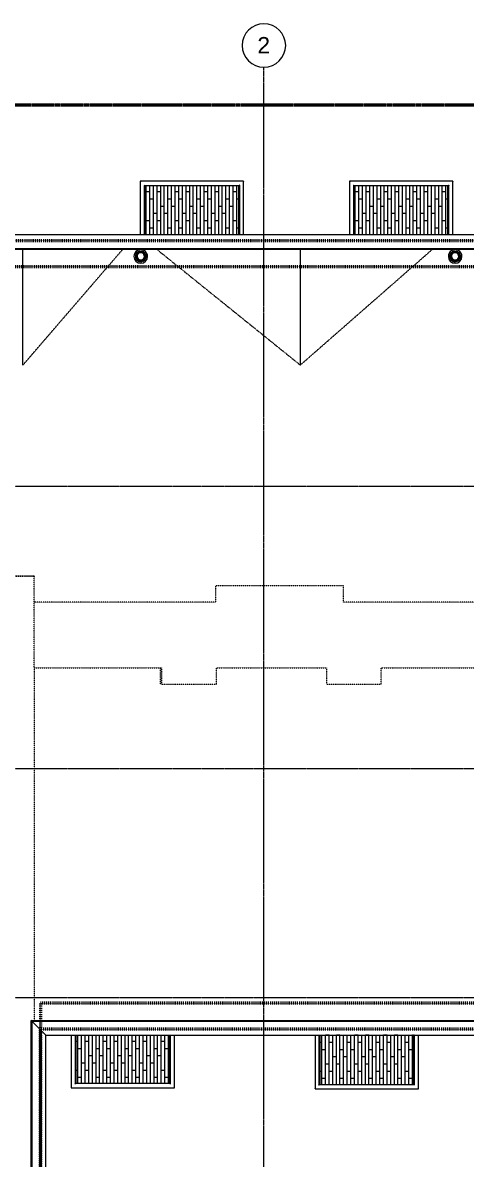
# Model space of a CAD drawing. Header units: inches. Extents: x -4235 to -464, y 9767 to 12359.
# Drawn here: x -3420 to -2931, y 11104 to 12359 of the extents above; entities that cross this region are included whole.
import ezdxf

# ---------------------------------------------------------------- set-up
doc = ezdxf.new("R2010")
doc.units = ezdxf.units.IN
doc.header["$MEASUREMENT"] = 0
for name, pattern in [('Dash 1_16_', [0.125, 0.0625, -0.0625]), ('Double Dash 3_8_', [1, 0.375, -0.125, 0.125, -0.125, 0.125, -0.125]), ('Grid Line 1_2_', [0.875, 0.5, -0.125, 0.125, -0.125])]:
    doc.linetypes.add(name, pattern=pattern)
for name, color, linetype, lineweight in [('A-FLOR-2', 7, 'Dash 1_16_', 9), ('A-FLOR-HRAL', 11, 'Continuous', 9), ('A-FLOR-PATT-1', 254, 'Continuous', 9), ('A-ROOF', 132, 'Continuous', 13), ('A-ROOF-1', 7, 'Dash 1_16_', 9), ('A-WALL-2', 113, 'Continuous', 9), ('C-PROP-LINE', 91, 'Double Dash 3_8_', 50), ('C-PROP-LINE-1', 91, 'Dash 1_16_', 50), ('M-EQPM', 50, 'Continuous', 9), ('S-GRID-1', 1, 'Grid Line 1_2_', 9), ('S-GRID-IDEN', 1, 'Continuous', 9)]:
    doc.layers.add(name, color=color, linetype=linetype, lineweight=lineweight)
doc.styles.add('Arial', font='arial.ttf', dxfattribs={"height": 18})

# ---------------------------------------------------------------- blocks, each defined once
blk = doc.blocks.new('Basic Wall _ EXT - FIBER CEMENT - SMALL - ___-2145929-BACKGROUND - ROOF PLAN')
at = {"layer": 'A-WALL-2'}
for p, q in [((-2061.4, 12125.2), (-3867.3, 12125.2)), ((-2076.8, 12109.7), (-3851.8, 12109.7)), ((-3851.6, 12109.5), (-2077, 12109.5)), ((-2077.5, 12109), (-3851.1, 12109))]:
    blk.add_line(p, q, dxfattribs=at)
blk = doc.blocks.new('Basic Wall _ EXT - FIBER CEMENT - SMALL - ___-2145931-BACKGROUND - ROOF PLAN')
at = {"layer": 'A-WALL-2'}
for p, q in [((-3410.6, 11256.5), (-3411, 11257)), ((-3411, 11257), (-2077.5, 11257)), ((-2077, 11256.5), (-3410.5, 11256.5)), ((-3394.9, 11240.8), (-3410.3, 11256.3)), ((-3410.3, 11256.3), (-2076.8, 11256.3)), ((-2077.5, 11257), (-2077.1, 11256.5)), ((-2076.8, 11256.3), (-2061.4, 11240.8)), ((-3394.9, 11240.8), (-2061.4, 11240.8))]:
    blk.add_line(p, q, dxfattribs=at)
at = {"layer": 'A-WALL-2', "flags": 128}
for points in [[(-3410.5, 11256.5), (-3410.5, 11256.5), (-3410.5, 11256.5), (-3410.6, 11256.5)], [(-3410.3, 11256.3), (-3410.4, 11256.3), (-3410.4, 11256.4), (-3410.5, 11256.4), (-3410.5, 11256.5), (-3410.5, 11256.5), (-3410.5, 11256.5)], [(-2077.1, 11256.5), (-2077, 11256.5), (-2077, 11256.5), (-2077, 11256.5)], [(-2077, 11256.5), (-2077, 11256.5), (-2077, 11256.5), (-2077, 11256.4), (-2076.9, 11256.4), (-2076.9, 11256.3), (-2076.8, 11256.3)]]:
    blk.add_lwpolyline(points, dxfattribs=at)
blk = doc.blocks.new('Basic Wall _ EXT - FIBER CEMENT - SMALL - ___-2145932-BACKGROUND - ROOF PLAN')
at = {"layer": 'A-WALL-2'}
for p, q in [((-3411, 11257), (-3410.6, 11256.5)), ((-3411, 10841.8), (-3411, 11257)), ((-3410.5, 11256.5), (-3410.5, 10842.3)), ((-3410.3, 11256.3), (-3394.9, 11240.8)), ((-3410.3, 10842.5), (-3410.3, 11256.3)), ((-3394.9, 10858), (-3394.9, 11240.8)), ((-3394.9, 10858), (-3410.3, 10842.5)), ((-3410.6, 10842.3), (-3411, 10841.8))]:
    blk.add_line(p, q, dxfattribs=at)
at = {"layer": 'A-WALL-2', "flags": 128}
for points in [[(-3410.6, 11256.5), (-3410.5, 11256.5), (-3410.5, 11256.5), (-3410.5, 11256.5)], [(-3410.5, 11256.5), (-3410.5, 11256.5), (-3410.5, 11256.5), (-3410.5, 11256.4), (-3410.4, 11256.4), (-3410.4, 11256.3), (-3410.3, 11256.3)], [(-3410.5, 10842.3), (-3410.5, 10842.3), (-3410.5, 10842.3), (-3410.6, 10842.3)], [(-3410.3, 10842.5), (-3410.4, 10842.5), (-3410.4, 10842.4), (-3410.5, 10842.4), (-3410.5, 10842.3), (-3410.5, 10842.3), (-3410.5, 10842.3)]]:
    blk.add_lwpolyline(points, dxfattribs=at)
blk = doc.blocks.new('Railing - Railing-2700264-BACKGROUND - ROOF PLAN')
at = {"layer": 'A-FLOR-HRAL'}
for p, q in [((-3176.7, 12184.2), (-3290.7, 12184.2)), ((-3290.7, 12184.2), (-3290.7, 12125.2)), ((-3176.7, 12125.2), (-3176.7, 12184.2)), ((-3286, 12179.5), (-3181.4, 12179.5)), ((-3286, 12125.2), (-3286, 12179.5)), ((-3181.4, 12179.5), (-3181.4, 12125.2))]:
    blk.add_line(p, q, dxfattribs=at)
for points, knots in [([(-3290.7, 12184.2), (-3290.7, 12184.2), (-3290.7, 12184.2), (-3290.7, 12184.2), (-3290.7, 12184.1), (-3290.6, 12184.1), (-3290.6, 12184.1), (-3290.6, 12184.1), (-3290.5, 12184), (-3290.5, 12184), (-3290.5, 12183.9), (-3290.4, 12183.9), (-3290.4, 12183.8), (-3290.3, 12183.8), (-3290.3, 12183.7)], [0, 0, 0, 0, 0.166667, 0.25, 0.333333, 0.416667, 0.458333, 0.5, 0.583333, 0.666667, 0.708333, 0.75, 0.833333, 1, 1, 1, 1]), ([(-3176.7, 12184.2), (-3176.7, 12184.2), (-3176.7, 12184.2), (-3176.7, 12184.2), (-3176.7, 12184.1), (-3176.8, 12184.1), (-3176.8, 12184.1), (-3176.8, 12184.1), (-3176.9, 12184), (-3176.9, 12184), (-3176.9, 12183.9), (-3177, 12183.9), (-3177, 12183.8), (-3177.1, 12183.8), (-3177.1, 12183.7)], [0, 0, 0, 0, 0.166667, 0.25, 0.333333, 0.416667, 0.458333, 0.5, 0.583333, 0.666667, 0.708333, 0.75, 0.833333, 1, 1, 1, 1]), ([(-3286.5, 12179.9), (-3286.4, 12179.9), (-3286.4, 12179.8), (-3286.3, 12179.8), (-3286.2, 12179.7), (-3286.2, 12179.7), (-3286.2, 12179.7), (-3286.1, 12179.6), (-3286.1, 12179.6), (-3286.1, 12179.6), (-3286.1, 12179.5), (-3286, 12179.5), (-3286, 12179.5), (-3286, 12179.5), (-3286, 12179.5)], [0, 0, 0, 0, 0.166667, 0.25, 0.333333, 0.375, 0.416667, 0.5, 0.541667, 0.583333, 0.666667, 0.75, 0.833333, 1, 1, 1, 1]), ([(-3180.9, 12179.9), (-3181, 12179.9), (-3181, 12179.8), (-3181.1, 12179.8), (-3181.2, 12179.7), (-3181.2, 12179.7), (-3181.2, 12179.7), (-3181.3, 12179.6), (-3181.3, 12179.6), (-3181.3, 12179.6), (-3181.3, 12179.5), (-3181.4, 12179.5), (-3181.4, 12179.5), (-3181.4, 12179.5), (-3181.4, 12179.5)], [0, 0, 0, 0, 0.166667, 0.25, 0.333333, 0.375, 0.416667, 0.5, 0.541667, 0.583333, 0.666667, 0.75, 0.833333, 1, 1, 1, 1])]:
    blk.add_open_spline(points, degree=3, knots=knots, dxfattribs=at)
blk = doc.blocks.new('Walls 123 - Walls 1-2567745-BACKGROUND - ROOF PLAN')
at = {"layer": 'A-WALL-2'}
for p, q in [((-3182.3, 12179.5), (-3182.3, 12125.2)), ((-3181.6, 12125.2), (-3181.6, 12179.5))]:
    blk.add_line(p, q, dxfattribs=at)
blk = doc.blocks.new('Walls 124 - Walls 1-2567764-BACKGROUND - ROOF PLAN')
at = {"layer": 'A-WALL-2'}
for p, q in [((-3285.8, 12179.5), (-3285.8, 12125.2)), ((-3285.1, 12125.2), (-3285.1, 12179.5))]:
    blk.add_line(p, q, dxfattribs=at)
blk = doc.blocks.new('Railing - Railing-2700274-BACKGROUND - ROOF PLAN')
at = {"layer": 'A-FLOR-HRAL'}
for p, q in [((-3097.9, 11240.8), (-3097.9, 11181.4)), ((-3093.2, 11186.1), (-3093.2, 11240.8)), ((-2988.6, 11240.8), (-2988.6, 11186.1)), ((-2983.9, 11181.4), (-2983.9, 11240.8)), ((-3097.9, 11181.4), (-2983.9, 11181.4)), ((-2988.6, 11186.1), (-3093.2, 11186.1))]:
    blk.add_line(p, q, dxfattribs=at)
for points, knots in [([(-3097.9, 11181.4), (-3097.9, 11181.4), (-3097.9, 11181.4), (-3097.9, 11181.4), (-3097.9, 11181.5), (-3097.9, 11181.5), (-3097.8, 11181.5), (-3097.8, 11181.5), (-3097.8, 11181.6), (-3097.7, 11181.6), (-3097.7, 11181.7), (-3097.6, 11181.7), (-3097.6, 11181.8), (-3097.5, 11181.8), (-3097.5, 11181.9)], [0, 0, 0, 0, 0.166667, 0.25, 0.333333, 0.416667, 0.458333, 0.5, 0.583333, 0.666667, 0.708333, 0.75, 0.833333, 1, 1, 1, 1]), ([(-3093.7, 11185.6), (-3093.7, 11185.7), (-3093.6, 11185.7), (-3093.5, 11185.8), (-3093.5, 11185.9), (-3093.4, 11185.9), (-3093.4, 11185.9), (-3093.4, 11186), (-3093.3, 11186), (-3093.3, 11186), (-3093.3, 11186.1), (-3093.3, 11186.1), (-3093.2, 11186.1), (-3093.2, 11186.1), (-3093.2, 11186.1)], [0, 0, 0, 0, 0.166667, 0.25, 0.333333, 0.375, 0.416667, 0.5, 0.541667, 0.583333, 0.666667, 0.75, 0.833333, 1, 1, 1, 1]), ([(-2988.2, 11185.6), (-2988.2, 11185.7), (-2988.3, 11185.7), (-2988.3, 11185.8), (-2988.4, 11185.9), (-2988.4, 11185.9), (-2988.4, 11185.9), (-2988.5, 11186), (-2988.5, 11186), (-2988.5, 11186), (-2988.6, 11186.1), (-2988.6, 11186.1), (-2988.6, 11186.1), (-2988.6, 11186.1), (-2988.6, 11186.1)], [0, 0, 0, 0, 0.166667, 0.25, 0.333333, 0.375, 0.416667, 0.5, 0.541667, 0.583333, 0.666667, 0.75, 0.833333, 1, 1, 1, 1]), ([(-2983.9, 11181.4), (-2983.9, 11181.4), (-2983.9, 11181.4), (-2983.9, 11181.4), (-2984, 11181.5), (-2984, 11181.5), (-2984, 11181.5), (-2984, 11181.5), (-2984.1, 11181.6), (-2984.1, 11181.6), (-2984.2, 11181.7), (-2984.2, 11181.7), (-2984.3, 11181.8), (-2984.3, 11181.8), (-2984.4, 11181.9)], [0, 0, 0, 0, 0.166667, 0.25, 0.333333, 0.416667, 0.458333, 0.5, 0.583333, 0.666667, 0.708333, 0.75, 0.833333, 1, 1, 1, 1])]:
    blk.add_open_spline(points, degree=3, knots=knots, dxfattribs=at)
blk = doc.blocks.new('Walls 39 - Walls 1-2569131-BACKGROUND - ROOF PLAN')
at = {"layer": 'A-WALL-2'}
for p, q in [((-3093, 11240.8), (-3093, 11186.1)), ((-3092.3, 11186.1), (-3092.3, 11240.8))]:
    blk.add_line(p, q, dxfattribs=at)
blk = doc.blocks.new('Walls 40 - Walls 1-2569150-BACKGROUND - ROOF PLAN')
at = {"layer": 'A-WALL-2'}
for p, q in [((-2989.5, 11240.8), (-2989.5, 11186.1)), ((-2988.8, 11186.1), (-2988.8, 11240.8))]:
    blk.add_line(p, q, dxfattribs=at)
blk = doc.blocks.new('Railing - Railing-2700288-BACKGROUND - ROOF PLAN')
at = {"layer": 'A-FLOR-HRAL'}
for p, q in [((-2945.9, 12184.2), (-3059.9, 12184.2)), ((-3059.9, 12184.2), (-3059.9, 12125.2)), ((-2945.9, 12125.2), (-2945.9, 12184.2)), ((-3055.2, 12179.5), (-2950.6, 12179.5)), ((-3055.2, 12125.2), (-3055.2, 12179.5)), ((-2950.6, 12179.5), (-2950.6, 12125.2))]:
    blk.add_line(p, q, dxfattribs=at)
for points, knots in [([(-3059.9, 12184.2), (-3059.9, 12184.2), (-3059.9, 12184.2), (-3059.9, 12184.2), (-3059.9, 12184.1), (-3059.9, 12184.1), (-3059.8, 12184.1), (-3059.8, 12184.1), (-3059.8, 12184), (-3059.7, 12184), (-3059.7, 12183.9), (-3059.6, 12183.9), (-3059.6, 12183.8), (-3059.5, 12183.8), (-3059.5, 12183.7)], [0, 0, 0, 0, 0.166667, 0.25, 0.333333, 0.416667, 0.458333, 0.5, 0.583333, 0.666667, 0.708333, 0.75, 0.833333, 1, 1, 1, 1]), ([(-2945.9, 12184.2), (-2945.9, 12184.2), (-2945.9, 12184.2), (-2945.9, 12184.2), (-2946, 12184.1), (-2946, 12184.1), (-2946, 12184.1), (-2946, 12184.1), (-2946.1, 12184), (-2946.1, 12184), (-2946.2, 12183.9), (-2946.2, 12183.9), (-2946.3, 12183.8), (-2946.3, 12183.8), (-2946.4, 12183.7)], [0, 0, 0, 0, 0.166667, 0.25, 0.333333, 0.416667, 0.458333, 0.5, 0.583333, 0.666667, 0.708333, 0.75, 0.833333, 1, 1, 1, 1]), ([(-3055.7, 12179.9), (-3055.7, 12179.9), (-3055.6, 12179.8), (-3055.5, 12179.8), (-3055.5, 12179.7), (-3055.4, 12179.7), (-3055.4, 12179.7), (-3055.4, 12179.6), (-3055.3, 12179.6), (-3055.3, 12179.6), (-3055.3, 12179.5), (-3055.3, 12179.5), (-3055.2, 12179.5), (-3055.2, 12179.5), (-3055.2, 12179.5)], [0, 0, 0, 0, 0.166667, 0.25, 0.333333, 0.375, 0.416667, 0.5, 0.541667, 0.583333, 0.666667, 0.75, 0.833333, 1, 1, 1, 1]), ([(-2950.2, 12179.9), (-2950.2, 12179.9), (-2950.3, 12179.8), (-2950.3, 12179.8), (-2950.4, 12179.7), (-2950.4, 12179.7), (-2950.4, 12179.7), (-2950.5, 12179.6), (-2950.5, 12179.6), (-2950.5, 12179.6), (-2950.6, 12179.5), (-2950.6, 12179.5), (-2950.6, 12179.5), (-2950.6, 12179.5), (-2950.6, 12179.5)], [0, 0, 0, 0, 0.166667, 0.25, 0.333333, 0.375, 0.416667, 0.5, 0.541667, 0.583333, 0.666667, 0.75, 0.833333, 1, 1, 1, 1])]:
    blk.add_open_spline(points, degree=3, knots=knots, dxfattribs=at)
blk = doc.blocks.new('Walls 75 - Walls 1-2571530-BACKGROUND - ROOF PLAN')
at = {"layer": 'A-WALL-2'}
for p, q in [((-2951.6, 12179.5), (-2951.6, 12125.2)), ((-2950.8, 12125.2), (-2950.8, 12179.5))]:
    blk.add_line(p, q, dxfattribs=at)
blk = doc.blocks.new('Walls 76 - Walls 1-2571549-BACKGROUND - ROOF PLAN')
at = {"layer": 'A-WALL-2'}
for p, q in [((-3055.1, 12179.5), (-3055.1, 12125.2)), ((-3054.3, 12125.2), (-3054.3, 12179.5))]:
    blk.add_line(p, q, dxfattribs=at)
blk = doc.blocks.new('Railing - Railing-2700294-BACKGROUND - ROOF PLAN')
at = {"layer": 'A-FLOR-HRAL'}
for p, q in [((-3367.1, 11240.8), (-3367.1, 11182.5)), ((-3362.4, 11187.3), (-3362.4, 11240.8)), ((-3257.8, 11240.8), (-3257.8, 11187.3)), ((-3253.1, 11182.5), (-3253.1, 11240.8)), ((-3367.1, 11182.5), (-3253.1, 11182.5)), ((-3257.8, 11187.3), (-3362.4, 11187.3))]:
    blk.add_line(p, q, dxfattribs=at)
for points, knots in [([(-3367.1, 11182.5), (-3367.1, 11182.5), (-3367.1, 11182.5), (-3367.1, 11182.6), (-3367.1, 11182.6), (-3367.1, 11182.6), (-3367, 11182.6), (-3367, 11182.7), (-3367, 11182.7), (-3366.9, 11182.8), (-3366.9, 11182.8), (-3366.8, 11182.8), (-3366.8, 11182.9), (-3366.7, 11183), (-3366.7, 11183)], [0, 0, 0, 0, 0.166667, 0.25, 0.333333, 0.416667, 0.458333, 0.5, 0.583333, 0.666667, 0.708333, 0.75, 0.833333, 1, 1, 1, 1]), ([(-3362.9, 11186.8), (-3362.9, 11186.8), (-3362.8, 11186.9), (-3362.7, 11187), (-3362.7, 11187), (-3362.6, 11187), (-3362.6, 11187.1), (-3362.6, 11187.1), (-3362.5, 11187.1), (-3362.5, 11187.2), (-3362.5, 11187.2), (-3362.5, 11187.2), (-3362.4, 11187.2), (-3362.4, 11187.3), (-3362.4, 11187.3)], [0, 0, 0, 0, 0.166667, 0.25, 0.333333, 0.375, 0.416667, 0.5, 0.541667, 0.583333, 0.666667, 0.75, 0.833333, 1, 1, 1, 1]), ([(-3257.4, 11186.8), (-3257.4, 11186.8), (-3257.5, 11186.9), (-3257.5, 11187), (-3257.6, 11187), (-3257.6, 11187), (-3257.6, 11187.1), (-3257.7, 11187.1), (-3257.7, 11187.1), (-3257.7, 11187.2), (-3257.8, 11187.2), (-3257.8, 11187.2), (-3257.8, 11187.2), (-3257.8, 11187.3), (-3257.8, 11187.3)], [0, 0, 0, 0, 0.166667, 0.25, 0.333333, 0.375, 0.416667, 0.5, 0.541667, 0.583333, 0.666667, 0.75, 0.833333, 1, 1, 1, 1]), ([(-3253.1, 11182.5), (-3253.1, 11182.5), (-3253.1, 11182.5), (-3253.1, 11182.6), (-3253.2, 11182.6), (-3253.2, 11182.6), (-3253.2, 11182.6), (-3253.2, 11182.7), (-3253.3, 11182.7), (-3253.3, 11182.8), (-3253.4, 11182.8), (-3253.4, 11182.8), (-3253.5, 11182.9), (-3253.5, 11183), (-3253.6, 11183)], [0, 0, 0, 0, 0.166667, 0.25, 0.333333, 0.416667, 0.458333, 0.5, 0.583333, 0.666667, 0.708333, 0.75, 0.833333, 1, 1, 1, 1])]:
    blk.add_open_spline(points, degree=3, knots=knots, dxfattribs=at)
blk = doc.blocks.new('Walls 87 - Walls 1-2572778-BACKGROUND - ROOF PLAN')
at = {"layer": 'A-WALL-2'}
for p, q in [((-3362.2, 11240.8), (-3362.2, 11187.3)), ((-3361.5, 11187.3), (-3361.5, 11240.8))]:
    blk.add_line(p, q, dxfattribs=at)
blk = doc.blocks.new('Walls 88 - Walls 1-2572797-BACKGROUND - ROOF PLAN')
at = {"layer": 'A-WALL-2'}
for p, q in [((-3258.7, 11240.8), (-3258.7, 11187.3)), ((-3258, 11187.3), (-3258, 11240.8))]:
    blk.add_line(p, q, dxfattribs=at)
blk = doc.blocks.new('22142613 - Roof Drains - Type A - 15_ Strainer - 8_ Drain-2082947-BACKGROUND - ROOF PLAN')
at = {"layer": 'M-EQPM'}
for p, q in [((-2370.5, 12105), (-2371.4, 12106.3)), ((-2369.3, 12105.6), (-2369.7, 12107)), ((-2366.6, 12107), (-2367, 12105.6)), ((-2364.9, 12106.3), (-2365.8, 12105)), ((-2375.6, 12101.2), (-2375.6, 12101.2)), ((-2372.6, 12101.6), (-2374.1, 12101.6)), ((-2372.4, 12100.2), (-2374, 12099.7)), ((-2372.3, 12102.9), (-2373.7, 12103.4)), ((-2371.9, 12098.9), (-2373.2, 12098)), ((-2371.6, 12104.1), (-2372.8, 12105)), ((-2372.1, 12101.2), (-2372.1, 12101)), ((-2371, 12097.9), (-2371.9, 12096.6)), ((-2369.8, 12097.2), (-2370.3, 12095.6)), ((-2366, 12095.6), (-2366.5, 12097.2)), ((-2364.4, 12096.6), (-2365.3, 12097.9)), ((-2363.5, 12105), (-2364.7, 12104.1)), ((-2363.1, 12098), (-2364.4, 12098.9)), ((-2364.1, 12101), (-2364.1, 12101.2)), ((-2362.6, 12103.4), (-2364, 12102.9)), ((-2362.3, 12099.7), (-2363.9, 12100.2)), ((-2362.2, 12101.6), (-2363.7, 12101.6)), ((-2360.6, 12101.2), (-2360.6, 12101.2))]:
    blk.add_line(p, q, dxfattribs=at)
at = {"layer": 'M-EQPM', "flags": 128}
for points in [[(-2370.9, 12104.8), (-2371.4, 12105.4), (-2371.8, 12106)], [(-2371.4, 12106.3), (-2371, 12105.7), (-2370.5, 12105.1)], [(-2369.7, 12105.4), (-2370, 12106.2), (-2370.2, 12106.9)], [(-2369.7, 12107), (-2369.5, 12106.3), (-2369.2, 12105.6)], [(-2368.4, 12105.7), (-2368.4, 12106.5), (-2368.4, 12107.2)], [(-2367.9, 12107.2), (-2367.9, 12106.5), (-2367.9, 12105.7)], [(-2367.1, 12105.6), (-2366.8, 12106.3), (-2366.6, 12107)], [(-2366.1, 12106.9), (-2366.3, 12106.2), (-2366.6, 12105.4)], [(-2365.8, 12105.1), (-2365.3, 12105.7), (-2364.9, 12106.3)], [(-2364.5, 12106), (-2364.9, 12105.4), (-2365.4, 12104.8)], [(-2374.1, 12101.6), (-2373.3, 12101.6), (-2372.6, 12101.7)], [(-2372.6, 12101.2), (-2373.4, 12101.1), (-2374.1, 12101.1)], [(-2374, 12099.7), (-2373.2, 12100), (-2372.5, 12100.3)], [(-2372.4, 12102.5), (-2373.1, 12102.7), (-2373.9, 12102.9)], [(-2372.3, 12099.8), (-2373.1, 12099.5), (-2373.8, 12099.2)], [(-2373.7, 12103.4), (-2373, 12103.2), (-2372.2, 12103)], [(-2373.2, 12098), (-2372.6, 12098.5), (-2371.9, 12099)], [(-2371.8, 12103.8), (-2372.5, 12104.2), (-2373.1, 12104.6)], [(-2371.6, 12098.6), (-2372.3, 12098.1), (-2372.9, 12097.6)], [(-2372.8, 12105), (-2372.2, 12104.6), (-2371.5, 12104.2)], [(-2371.9, 12096.6), (-2371.5, 12097.2), (-2371, 12097.9)], [(-2370.6, 12097.6), (-2371.1, 12096.9), (-2371.5, 12096.3)], [(-2370.3, 12095.6), (-2370, 12096.4), (-2369.8, 12097.2)], [(-2369.3, 12097), (-2369.6, 12096.3), (-2369.8, 12095.5)], [(-2368.4, 12095.2), (-2368.4, 12096.1), (-2368.4, 12096.9)], [(-2367.9, 12096.9), (-2367.9, 12096.1), (-2367.9, 12095.2)], [(-2366.5, 12095.5), (-2366.7, 12096.3), (-2367, 12097)], [(-2366.5, 12097.2), (-2366.3, 12096.4), (-2366, 12095.6)], [(-2364.8, 12096.3), (-2365.2, 12096.9), (-2365.7, 12097.6)], [(-2365.3, 12097.9), (-2364.8, 12097.2), (-2364.4, 12096.6)], [(-2364.8, 12104.2), (-2364.1, 12104.6), (-2363.5, 12105)], [(-2363.4, 12097.6), (-2364, 12098.1), (-2364.7, 12098.6)], [(-2363.2, 12104.6), (-2363.8, 12104.2), (-2364.5, 12103.8)], [(-2364.4, 12099), (-2363.7, 12098.5), (-2363.1, 12098)], [(-2364.1, 12103), (-2363.3, 12103.2), (-2362.6, 12103.4)], [(-2362.5, 12099.2), (-2363.2, 12099.5), (-2364, 12099.8)], [(-2362.4, 12102.9), (-2363.1, 12102.7), (-2363.9, 12102.5)], [(-2363.8, 12100.3), (-2363.1, 12100), (-2362.3, 12099.7)], [(-2363.7, 12101.7), (-2362.9, 12101.6), (-2362.2, 12101.6)], [(-2362.2, 12101.1), (-2362.9, 12101.1), (-2363.7, 12101.2)]]:
    blk.add_lwpolyline(points, dxfattribs=at)
at = {"layer": 'M-EQPM'}
for centre, major_axis, start_param, end_param in [((-2368.1, 12101.2), (7.5, 0), 0, 3.141593), ((-2368.1, 12101.2), (6, 0), 2.230094, 2.456861), ((-2368.1, 12101.3), (4, 0), 0, 3.141593), ((-2368.1, 12101.2), (6, 0), 1.921009, 2.146732), ((-2368.1, 12101.2), (6, 0), 1.612475, 1.83765), ((-2368.1, 12101.3), (4.43, 0), 1.820803, 1.933842), ((-2368.1, 12101.3), (4.43, 0), 1.514279, 1.627314), ((-2368.1, 12101.2), (6, 0), 1.303943, 1.529118), ((-2368.1, 12101.3), (4.43, 0), 1.207751, 1.32079), ((-2368.1, 12101.2), (6, 0), 0.994861, 1.220584), ((-2368.1, 12101.2), (6, 0), 0.684732, 0.911499), ((-2368.1, 12101.2), (7.5, 0), 3.141593, 6.283185), ((-2368.1, 12101.2), (7.5, 0), 3.141593, 6.283185), ((-2368.1, 12101.2), (6, 0), 2.851802, 3.081699), ((-2368.1, 12101.2), (6, 0), 3.16507, 3.39675), ((-2368.1, 12101.2), (6, 0), 3.48012, 3.713498), ((-2368.1, 12101.2), (6, 0), 2.540227, 2.768432), ((-2368.1, 12101.2), (6, 0), 3.796864, 4.031687), ((-2368.1, 12101.3), (4.43, 0), 3.060354, 3.141593), ((-2368.1, 12101.3), (4.43, 0), 3.141593, 3.173424), ((-2368.1, 12101.3), (4.43, 0), 3.375724, 3.488791), ((-2368.1, 12101.3), (4.43, 0), 2.747406, 2.860472), ((-2368.1, 12101.3), (4, 0), 3.141593, 6.283185), ((-2368.1, 12101.3), (4.43, 0), 3.693397, 3.806455), ((-2368.1, 12101.3), (4.43, 0), 2.43676, 2.549818), ((-2368.1, 12101.2), (6, 0), 4.11505, 4.350924), ((-2368.1, 12101.3), (4.43, 0), 4.013027, 4.126075), ((-2368.1, 12101.3), (4.43, 0), 2.128072, 2.241119), ((-2368.1, 12101.3), (4.43, 0), 4.334077, 4.447116), ((-2368.1, 12101.2), (6, 0), 4.434283, 4.67071), ((-2368.1, 12101.3), (4.43, 0), 4.655871, 4.768907), ((-2368.1, 12101.2), (6, 0), 4.754068, 4.990495), ((-2368.1, 12101.3), (4.43, 0), 4.977662, 5.090701), ((-2368.1, 12101.2), (6, 0), 5.073854, 5.309728), ((-2368.1, 12101.3), (4.43, 0), 0.900473, 1.013521), ((-2368.1, 12101.3), (4.43, 0), 5.298703, 5.411751), ((-2368.1, 12101.3), (4.43, 0), 0.591774, 0.704832), ((-2368.1, 12101.3), (4.43, 0), 5.618323, 5.731381), ((-2368.1, 12101.2), (6, 0), 5.393091, 5.627914), ((-2368.1, 12101.3), (4.43, 0), 0.28112, 0.394187), ((-2368.1, 12101.3), (4.43, 0), 5.935987, 6.049054), ((-2368.1, 12101.3), (4.43, 0), 0, 0.081239), ((-2368.1, 12101.3), (4.43, 0), 6.251354, 6.283185), ((-2368.1, 12101.2), (6, 0), 0.373161, 0.601365), ((-2368.1, 12101.2), (6, 0), 5.71128, 5.944658), ((-2368.1, 12101.2), (6, 0), 0.059893, 0.289791), ((-2368.1, 12101.2), (6, 0), 6.028028, 6.259707)]:
    blk.add_ellipse(centre, major_axis=major_axis, ratio=0.999788, start_param=start_param, end_param=end_param, dxfattribs=at)
blk = doc.blocks.new('Family - ___-1878357-BACKGROUND - ROOF PLAN')
at = {"layer": 'C-PROP-LINE'}
blk.add_line((-3989.6, 12268.7), (-629.6, 12268.7), dxfattribs=at)
blk = doc.blocks.new('Family - ___-2835860-BACKGROUND - ROOF PLAN')
at = {"layer": 'C-PROP-LINE-1'}
for p, q in [((-2636.9, 12118.6), (-3860.7, 12118.6)), ((-2067.9, 11247.4), (-3401.4, 11247.4)), ((-3401.4, 11247.4), (-3401.4, 10851.4))]:
    blk.add_line(p, q, dxfattribs=at)
blk = doc.blocks.new('Family - ___-2835903-BACKGROUND - ROOF PLAN')
at = {"layer": 'C-PROP-LINE-1'}
for p, q in [((-2096.8, 12089.7), (-3831.8, 12089.7)), ((-2096.8, 11276.3), (-3400.9, 11276.3)), ((-3400.9, 11276.3), (-3400.9, 10822.5))]:
    blk.add_line(p, q, dxfattribs=at)
blk = doc.blocks.new('Family - ___-2835932-BACKGROUND - ROOF PLAN')
at = {"layer": 'C-PROP-LINE-1'}
for p, q in [((-2067.9, 12118.6), (-3860.7, 12118.6)), ((-2067.9, 11247.4), (-3401.4, 11247.4)), ((-3401.4, 11247.4), (-3401.4, 10851.4))]:
    blk.add_line(p, q, dxfattribs=at)
blk = doc.blocks.new('Grid - Grid Head - Circle-50561-BACKGROUND - ROOF PLAN')
at = {"layer": 'S-GRID-IDEN'}
for start, end in [(360, 180), (180, 360)]:
    blk.add_arc((0, 0), 0.25, start, end, dxfattribs=at)

msp = doc.modelspace()

# ---------------------------------------------------------------- hatches: boundary and pattern name
at = {"layer": 'A-FLOR-PATT-1'}
h = msp.add_hatch(dxfattribs=at)
h.set_pattern_fill('FP_3', color=256, style=0, pattern_type=2)
h.set_pattern_definition([(270, (-3952.234, 11076.839), (4, 2e-16), []), (0, (-3952.234, 11076.839), (8, 8), [4, -28]), (0, (-3948.234, 11060.839), (8, 8), [4, -28])])
h.paths.add_polyline_path([(-3248, 12125.2), (-3182.3, 12125.2), (-3182.3, 12179.5), (-3285.1, 12179.5), (-3285.1, 12125.2), (-3276.1, 12125.2)], flags=0)
h.paths.add_polyline_path([(-3285.8, 12125.2), (-3285.8, 12179.5), (-3286, 12179.5), (-3286, 12125.2)], flags=0)
h.paths.add_polyline_path([(-3181.6, 12125.2), (-3181.4, 12125.2), (-3181.4, 12179.5), (-3181.6, 12179.5), (-3181.6, 12126)], flags=0)
h = msp.add_hatch(dxfattribs=at)
h.set_pattern_fill('FP_13', color=256, style=0, pattern_type=2)
h.set_pattern_definition([(270, (-3721.459, 11076.839), (4, 2e-16), []), (0, (-3721.459, 11076.839), (8, 8), [4, -28]), (0, (-3717.459, 11060.839), (8, 8), [4, -28])])
h.paths.add_polyline_path([(-3055.2, 12125.2), (-3055.1, 12125.2), (-3055.1, 12179.5), (-3055.2, 12179.5), (-3055.2, 12126)], flags=0)
h.paths.add_polyline_path([(-3054.3, 12125.2), (-2951.6, 12125.2), (-2951.6, 12179.5), (-3054.3, 12179.5), (-3054.3, 12126)], flags=0)
h.paths.add_polyline_path([(-2950.8, 12125.2), (-2950.6, 12125.2), (-2950.7, 12179.5), (-2950.8, 12179.5), (-2950.8, 12126)], flags=0)
h = msp.add_hatch(dxfattribs=at)
h.set_pattern_fill('FP_17', color=256, style=0, pattern_type=2)
h.set_pattern_definition([(90, (-2591.589, 12289.889), (-4, 2e-16), []), (180, (-2591.589, 12289.889), (-8, -8), [4, -28]), (180, (-2595.589, 12305.889), (-8, -8), [4, -28])])
h.paths.add_polyline_path([(-3362.2, 11187.3), (-3362.2, 11240.8), (-3362.4, 11240.8), (-3362.4, 11187.3)], flags=0)
h.paths.add_polyline_path([(-3258.9, 11187.3), (-3258.7, 11187.3), (-3258.7, 11240.8), (-3361.5, 11240.8), (-3361.5, 11187.3), (-3259.2, 11187.3)], flags=0)
h.paths.add_polyline_path([(-3257.9, 11187.3), (-3257.8, 11187.3), (-3257.8, 11240.8), (-3258, 11240.8), (-3258, 11187.3)], flags=0)
h = msp.add_hatch(dxfattribs=at)
h.set_pattern_fill('FP_8', color=256, style=0, pattern_type=2)
h.set_pattern_definition([(90, (-2322.388, 12288.752), (-4, 2e-16), []), (180, (-2322.388, 12288.752), (-8, -8), [4, -28]), (180, (-2326.388, 12304.752), (-8, -8), [4, -28])])
h.paths.add_polyline_path([(-3093, 11186.1), (-3093, 11240.8), (-3093.2, 11240.8), (-3093.2, 11186.1)], flags=0)
h.paths.add_polyline_path([(-2988.6, 11186.1), (-2988.6, 11240.8), (-2988.8, 11240.8), (-2988.8, 11186.1), (-2988.7, 11186.1)], flags=0)
h.paths.add_polyline_path([(-3092.3, 11186.1), (-2989.5, 11186.1), (-2989.5, 11240.8), (-3092.3, 11240.8), (-3092.3, 11191.3)], flags=0)

# ---------------------------------------------------------------- linework, layer by layer
at = {"layer": 'A-FLOR-2'}
for p, q in [((-3407.7, 11747.4), (-3492.9, 11747.4)), ((-3407.7, 11646.7), (-3407.7, 11747.4)), ((-3066.4, 11737.2), (-3207.9, 11737.2)), ((-3207.9, 11737.2), (-3207.9, 11719.2)), ((-3066.4, 11719.2), (-3066.4, 11737.2)), ((-3207.9, 11719.2), (-3407.7, 11719.2)), ((-2799.1, 11719.2), (-3066.4, 11719.2)), ((-3407.7, 11646.7), (-3267.3, 11646.7)), ((-3267.3, 11646.7), (-3267.3, 11628.7)), ((-3206.8, 11628.7), (-3206.8, 11646.7)), ((-3206.8, 11646.7), (-3085.4, 11646.7)), ((-3085.4, 11646.7), (-3085.4, 11628.7)), ((-3024.9, 11628.7), (-3024.9, 11646.7)), ((-3024.9, 11646.7), (-2785.5, 11646.7)), ((-3267.3, 11628.7), (-3206.8, 11628.7)), ((-3085.4, 11628.7), (-3024.9, 11628.7))]:
    msp.add_line(p, q, dxfattribs=at)
at = {"layer": 'A-ROOF'}
for p, q in [((-3420.4, 11981.1), (-3420.4, 12109)), ((-3114.2, 12109), (-3114.2, 11981.1))]:
    msp.add_line(p, q, dxfattribs=at)
at = {"layer": 'A-ROOF-1'}
for p, q in [((-3310.2, 12109), (-3420.4, 11981.1)), ((-3114.2, 11981.1), (-3272.6, 12109)), ((-2968.4, 12109), (-3114.2, 11981.1)), ((-3490.6, 11748.4), (-3407.7, 11748.4)), ((-3407.7, 11748.4), (-3407.7, 11747.4)), ((-3407.7, 11646.7), (-3407.7, 11257)), ((-3268.5, 11628.7), (-3268.5, 11646.7)), ((-3267.3, 11628.7), (-3268.5, 11628.7))]:
    msp.add_line(p, q, dxfattribs=at)
at = {"layer": 'S-GRID-1'}
for p, q in [((-3154.3, 9836.2), (-3154.3, 12310.3)), ((-464.5, 11847.2), (-4185.7, 11847.2)), ((-464.5, 11535.2), (-4185.7, 11535.2)), ((-464.5, 11282.2), (-4185.7, 11282.2))]:
    msp.add_line(p, q, dxfattribs=at)

# ---------------------------------------------------------------- block references
at = {"layer": 'A-FLOR-HRAL'}
for name in ['Railing - Railing-2700264-BACKGROUND - ROOF PLAN', 'Railing - Railing-2700288-BACKGROUND - ROOF PLAN', 'Railing - Railing-2700294-BACKGROUND - ROOF PLAN', 'Railing - Railing-2700274-BACKGROUND - ROOF PLAN']:
    msp.add_blockref(name, (0, 0), dxfattribs=at)
at = {"layer": 'A-WALL-2'}
for name in ['Walls 124 - Walls 1-2567764-BACKGROUND - ROOF PLAN', 'Walls 123 - Walls 1-2567745-BACKGROUND - ROOF PLAN', 'Walls 76 - Walls 1-2571549-BACKGROUND - ROOF PLAN', 'Walls 75 - Walls 1-2571530-BACKGROUND - ROOF PLAN', 'Basic Wall _ EXT - FIBER CEMENT - SMALL - ___-2145929-BACKGROUND - ROOF PLAN', 'Basic Wall _ EXT - FIBER CEMENT - SMALL - ___-2145931-BACKGROUND - ROOF PLAN', 'Basic Wall _ EXT - FIBER CEMENT - SMALL - ___-2145932-BACKGROUND - ROOF PLAN', 'Walls 87 - Walls 1-2572778-BACKGROUND - ROOF PLAN', 'Walls 88 - Walls 1-2572797-BACKGROUND - ROOF PLAN', 'Walls 39 - Walls 1-2569131-BACKGROUND - ROOF PLAN', 'Walls 40 - Walls 1-2569150-BACKGROUND - ROOF PLAN']:
    msp.add_blockref(name, (0, 0), dxfattribs=at)
at = {"layer": 'C-PROP-LINE'}
msp.add_blockref('Family - ___-1878357-BACKGROUND - ROOF PLAN', (0, 0), dxfattribs=at)
at = {"layer": 'C-PROP-LINE-1'}
for name in ['Family - ___-2835860-BACKGROUND - ROOF PLAN', 'Family - ___-2835932-BACKGROUND - ROOF PLAN', 'Family - ___-2835903-BACKGROUND - ROOF PLAN']:
    msp.add_blockref(name, (0, 0), dxfattribs=at)
at = {"layer": 'M-EQPM'}
for p in [(-922.1, 0), (-575.2, 0)]:
    msp.add_blockref('22142613 - Roof Drains - Type A - 15_ Strainer - 8_ Drain-2082947-BACKGROUND - ROOF PLAN', p, dxfattribs=at)
at = {"layer": 'S-GRID-IDEN', "xscale": 95.99999999999994, "yscale": 95.99999999999994, "zscale": 95.99999999999994}
msp.add_blockref('Grid - Grid Head - Circle-50561-BACKGROUND - ROOF PLAN', (-3154.3, 12334.3), dxfattribs=at)

# ---------------------------------------------------------------- texts
at = {"layer": 'S-GRID-IDEN', "insert": (-3161.5, 12343.6), "char_height": 18, "width": 16.968, "attachment_point": 1, "style": 'Arial'}
msp.add_mtext('2', dxfattribs=at)

doc.saveas('drawing.dxf')
